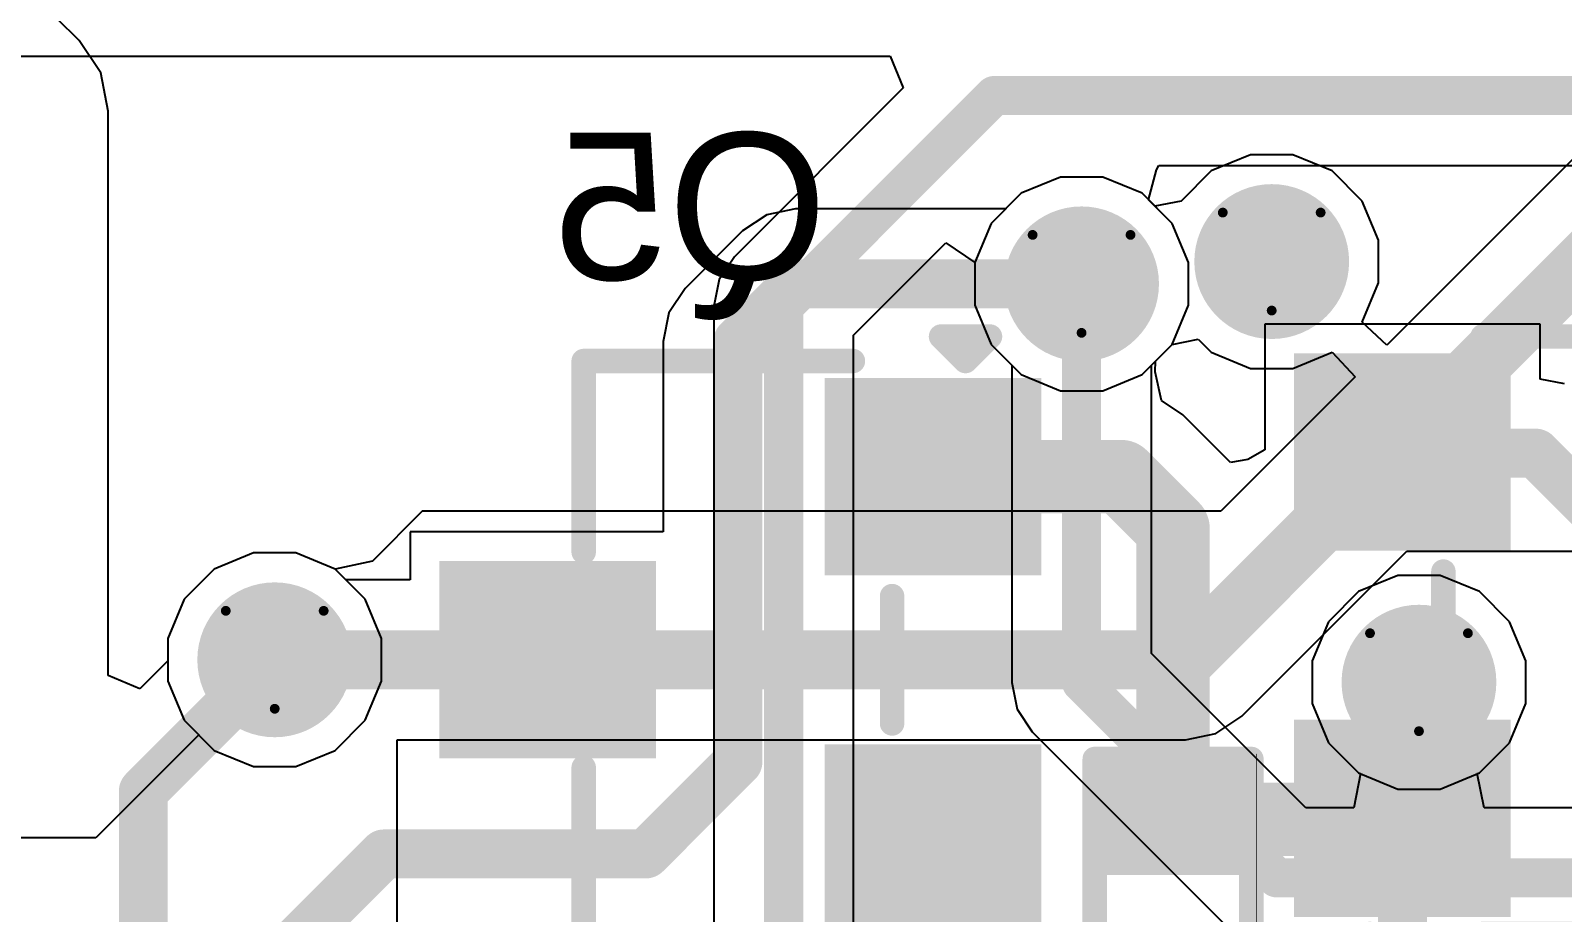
# Model space of a CAD drawing. Header units: inches. Extents: x -6 to 385, y -2 to 102.
# Drawn here: x 30.33 to 38.28, y 34.62 to 39.19 of the extents above; entities that cross this region are included whole.
import ezdxf

# ---------------------------------------------------------------- set-up
doc = ezdxf.new("R2010")
doc.units = ezdxf.units.IN
for name, color, linetype in [('Bottom Layer', 5, 'Continuous'), ('Bottom Overlay', 54, 'Continuous'), ('Bottom Paste', 16, 'Continuous'), ('Bottom Solder', 6, 'Continuous'), ('Drill Drawing', 1, 'Continuous'), ('Layer 1', 16, 'Continuous'), ('Layer 2', 76, 'Continuous'), ('Top Layer', 1, 'Continuous'), ('Top Solder', 216, 'Continuous'), ('Via Holes', 16, 'Continuous')]:
    doc.layers.add(name, color=color, linetype=linetype)
doc.styles.add('Arial', font='', dxfattribs={"height": 0.2})
doc.styles.get('Arial').set_extended_font_data('Arial')

# ---------------------------------------------------------------- blocks, each defined once
blk = doc.blocks.new('R___0402_B_29')
at = {"layer": 'Bottom Layer'}
for points in [[(-0.2413, 0.3175), (-0.2412999999999999, -0.3175), (-0.6985, -0.3175), (-0.6985, 0.3175)], [(0.6985, 0.3175), (0.6985, -0.3175), (0.2413, -0.3175), (0.2412999999999999, 0.3175)]]:
    blk.add_hatch(color=5, dxfattribs=at).paths.add_polyline_path(points)
at = {"layer": 'Bottom Paste'}
for points in [[(-0.2413, 0.3175), (-0.2412999999999999, -0.3175), (-0.6985, -0.3175), (-0.6985, 0.3175)], [(0.6985, 0.3175), (0.6985, -0.3175), (0.2413, -0.3175), (0.2412999999999999, 0.3175)]]:
    blk.add_hatch(color=16, dxfattribs=at).paths.add_polyline_path(points)
at = {"layer": 'Bottom Solder'}
for points in [[(-0.18629884, 0.37250116), (-0.1862988399999999, -0.37250116), (-0.75350116, -0.37250116), (-0.75350116, 0.37250116)], [(0.75350116, 0.37250116), (0.75350116, -0.37250116), (0.18629884, -0.37250116), (0.1862988399999999, 0.37250116)]]:
    blk.add_hatch(color=6, dxfattribs=at).paths.add_polyline_path(points)
at = {"layer": 'Bottom Overlay'}
for points in [[(-0.7874, -0.4064, 0.127, 0.127, 0), (-0.7874, 0.4064, 0.127, 0.127, 0)], [(0.7874, 0.4064, 0.127, 0.127, 0), (-0.7874, 0.4064, 0.127, 0.127, 0)], [(0.8128, 0.4318, 0.0032258, 0.0032258, 0), (-0.8128, 0.4318, 0.0032258, 0.0032258, 0)], [(0.7874, -0.4064, 0.127, 0.127, 0), (0.7874, 0.4064, 0.127, 0.127, 0)], [(0.7874, -0.4064, 0.127, 0.127, 0), (-0.7874, -0.4064, 0.127, 0.127, 0)]]:
    blk.add_lwpolyline(points, format="xyseb", dxfattribs=at)
for points in [[(-0.8191499999999999, 0.4064, 0.0635, 0.0635, 1), (-0.7556499999999999, 0.4064, 0.0635, 0.0635, 1)], [(-0.8191499999999999, 0.4064, 0.0635, 0.0635, 1), (-0.7556499999999999, 0.4064, 0.0635, 0.0635, 1)], [(-0.81360518, 0.4318, 0.0016129, 0.0016129, 1), (-0.8119948199999999, 0.4318, 0.0016129, 0.0016129, 1)], [(0.7556499999999999, 0.4064, 0.0635, 0.0635, 1), (0.8191499999999999, 0.4064, 0.0635, 0.0635, 1)], [(0.7556499999999999, 0.4064, 0.0635, 0.0635, 1), (0.8191499999999999, 0.4064, 0.0635, 0.0635, 1)], [(0.8119948199999999, 0.4318, 0.0016129, 0.0016129, 1), (0.81360518, 0.4318, 0.0016129, 0.0016129, 1)], [(-0.8191499999999999, -0.4064, 0.0635, 0.0635, 1), (-0.7556499999999999, -0.4064, 0.0635, 0.0635, 1)], [(-0.8191499999999999, -0.4064, 0.0635, 0.0635, 1), (-0.7556499999999999, -0.4064, 0.0635, 0.0635, 1)], [(0.7556499999999999, -0.4064, 0.0635, 0.0635, 1), (0.8191499999999999, -0.4064, 0.0635, 0.0635, 1)], [(0.7556499999999999, -0.4064, 0.0635, 0.0635, 1), (0.8191499999999999, -0.4064, 0.0635, 0.0635, 1)]]:
    blk.add_lwpolyline(points, format="xyseb", close=True, dxfattribs=at)
blk = doc.blocks.new('SOT_23_B_41')
at = {"layer": 'Bottom Layer'}
for points in [[(-1.36000109, 1.46000089), (-0.54000019, 1.46000089), (-0.54000019, 0.54000019), (-1.36000109, 0.54000019)], [(0.54000019, 1.46000089), (1.36000109, 1.46000089), (1.36000109, 0.54000019), (0.54000019, 0.54000019)], [(-0.41000045, -0.54000019), (0.41000045, -0.54000019), (0.41000045, -1.46000089), (-0.41000045, -1.46000089)]]:
    blk.add_hatch(color=5, dxfattribs=at).paths.add_polyline_path(points)
at = {"layer": 'Bottom Paste'}
for points in [[(-1.36000109, 1.46000089), (-0.54000019, 1.46000089), (-0.54000019, 0.54000019), (-1.36000109, 0.54000019)], [(0.54000019, 1.46000089), (1.36000109, 1.46000089), (1.36000109, 0.54000019), (0.54000019, 0.54000019)], [(-0.41000045, -0.54000019), (0.41000045, -0.54000019), (0.41000045, -1.46000089), (-0.41000045, -1.46000089)]]:
    blk.add_hatch(color=16, dxfattribs=at).paths.add_polyline_path(points)
at = {"layer": 'Bottom Solder'}
for points in [[(-1.46160109, 1.56160089), (-0.43840019, 1.56160089), (-0.43840019, 0.43840019), (-1.46160109, 0.43840019)], [(0.43840019, 1.56160089), (1.46160109, 1.56160089), (1.46160109, 0.43840019), (0.43840019, 0.43840019)], [(-0.51160045, -0.43840019), (0.51160045, -0.43840019), (0.51160045, -1.56160089), (-0.51160045, -1.56160089)]]:
    blk.add_hatch(color=6, dxfattribs=at).paths.add_polyline_path(points)
at = {"layer": 'Bottom Overlay'}
for points in [[(-1.6764, 1.2954, 0.127, 0.127, 0), (-1.5494, 1.1684, 0.127, 0.127, 0)], [(-1.6764, 1.2954, 0.127, 0.127, 0), (-1.6764, 1.0414, 0.127, 0.127, 0)], [(-1.5494, 1.1684, 0.127, 0.127, 0), (-1.6764, 1.0414, 0.127, 0.127, 0)], [(-0.3302, 0.7874, 0.127, 0.127, 0), (0.3302, 0.7874, 0.127, 0.127, 0)], [(-1.5494, 0.5841999999999999, 0.127, 0.127, 0), (-1.5494, -0.8128, 0.127, 0.127, 0)], [(1.5494, 0.5841999999999999, 0.127, 0.127, 0), (1.5494, -0.8128, 0.127, 0.127, 0)], [(-1.5494, -0.8128, 0.127, 0.127, 0), (-0.5588, -0.8128, 0.127, 0.127, 0)], [(0.5588, -0.8128, 0.127, 0.127, 0), (1.5494, -0.8128, 0.127, 0.127, 0)]]:
    blk.add_lwpolyline(points, format="xyseb", dxfattribs=at)
for points in [[(-1.70815, 1.2954, 0.0635, 0.0635, 1), (-1.64465, 1.2954, 0.0635, 0.0635, 1)], [(-1.70815, 1.2954, 0.0635, 0.0635, 1), (-1.64465, 1.2954, 0.0635, 0.0635, 1)], [(-1.58115, 1.1684, 0.0635, 0.0635, 1), (-1.51765, 1.1684, 0.0635, 0.0635, 1)], [(-1.58115, 1.1684, 0.0635, 0.0635, 1), (-1.51765, 1.1684, 0.0635, 0.0635, 1)], [(-1.70815, 1.0414, 0.0635, 0.0635, 1), (-1.64465, 1.0414, 0.0635, 0.0635, 1)], [(-1.70815, 1.0414, 0.0635, 0.0635, 1), (-1.64465, 1.0414, 0.0635, 0.0635, 1)], [(-0.36195, 0.7874, 0.0635, 0.0635, 1), (-0.29845, 0.7874, 0.0635, 0.0635, 1)], [(0.29845, 0.7874, 0.0635, 0.0635, 1), (0.36195, 0.7874, 0.0635, 0.0635, 1)], [(-1.58115, 0.5841999999999999, 0.0635, 0.0635, 1), (-1.51765, 0.5841999999999999, 0.0635, 0.0635, 1)], [(1.51765, 0.5841999999999999, 0.0635, 0.0635, 1), (1.58115, 0.5841999999999999, 0.0635, 0.0635, 1)], [(-1.58115, -0.8128, 0.0635, 0.0635, 1), (-1.51765, -0.8128, 0.0635, 0.0635, 1)], [(-1.58115, -0.8128, 0.0635, 0.0635, 1), (-1.51765, -0.8128, 0.0635, 0.0635, 1)], [(-0.5905499999999999, -0.8128, 0.0635, 0.0635, 1), (-0.52705, -0.8128, 0.0635, 0.0635, 1)], [(0.52705, -0.8128, 0.0635, 0.0635, 1), (0.5905499999999999, -0.8128, 0.0635, 0.0635, 1)], [(1.51765, -0.8128, 0.0635, 0.0635, 1), (1.58115, -0.8128, 0.0635, 0.0635, 1)], [(1.51765, -0.8128, 0.0635, 0.0635, 1), (1.58115, -0.8128, 0.0635, 0.0635, 1)]]:
    blk.add_lwpolyline(points, format="xyseb", close=True, dxfattribs=at)
blk = doc.blocks.new('SOT_23_B_42')
at = {"layer": 'Bottom Layer'}
for points in [[(-1.36000109, 1.46000089), (-0.54000019, 1.46000089), (-0.54000019, 0.54000019), (-1.36000109, 0.54000019)], [(0.54000019, 1.46000089), (1.36000109, 1.46000089), (1.36000109, 0.54000019), (0.54000019, 0.54000019)], [(-0.41000045, -0.54000019), (0.41000045, -0.54000019), (0.41000045, -1.46000089), (-0.41000045, -1.46000089)]]:
    blk.add_hatch(color=5, dxfattribs=at).paths.add_polyline_path(points)
at = {"layer": 'Bottom Paste'}
for points in [[(-1.36000109, 1.46000089), (-0.54000019, 1.46000089), (-0.54000019, 0.54000019), (-1.36000109, 0.54000019)], [(0.54000019, 1.46000089), (1.36000109, 1.46000089), (1.36000109, 0.54000019), (0.54000019, 0.54000019)], [(-0.41000045, -0.54000019), (0.41000045, -0.54000019), (0.41000045, -1.46000089), (-0.41000045, -1.46000089)]]:
    blk.add_hatch(color=16, dxfattribs=at).paths.add_polyline_path(points)
at = {"layer": 'Bottom Solder'}
for points in [[(-1.46160109, 1.56160089), (-0.43840019, 1.56160089), (-0.43840019, 0.43840019), (-1.46160109, 0.43840019)], [(0.43840019, 1.56160089), (1.46160109, 1.56160089), (1.46160109, 0.43840019), (0.43840019, 0.43840019)], [(-0.51160045, -0.43840019), (0.51160045, -0.43840019), (0.51160045, -1.56160089), (-0.51160045, -1.56160089)]]:
    blk.add_hatch(color=6, dxfattribs=at).paths.add_polyline_path(points)
at = {"layer": 'Bottom Overlay'}
for points in [[(-1.5494, 1.1684, 0.127, 0.127, 0), (-1.6764, 1.2954, 0.127, 0.127, 0)], [(-1.6764, 1.0414, 0.127, 0.127, 0), (-1.6764, 1.2954, 0.127, 0.127, 0)], [(-1.6764, 1.0414, 0.127, 0.127, 0), (-1.5494, 1.1684, 0.127, 0.127, 0)], [(0.3302, 0.7874, 0.127, 0.127, 0), (-0.3302, 0.7874, 0.127, 0.127, 0)], [(-1.5494, -0.8128, 0.127, 0.127, 0), (-1.5494, 0.5841999999999999, 0.127, 0.127, 0)], [(1.5494, -0.8128, 0.127, 0.127, 0), (1.5494, 0.5841999999999999, 0.127, 0.127, 0)], [(-0.5588, -0.8128, 0.127, 0.127, 0), (-1.5494, -0.8128, 0.127, 0.127, 0)], [(1.5494, -0.8128, 0.127, 0.127, 0), (0.5588, -0.8128, 0.127, 0.127, 0)]]:
    blk.add_lwpolyline(points, format="xyseb", dxfattribs=at)
for points in [[(-1.70815, 1.2954, 0.0635, 0.0635, 1), (-1.64465, 1.2954, 0.0635, 0.0635, 1)], [(-1.70815, 1.2954, 0.0635, 0.0635, 1), (-1.64465, 1.2954, 0.0635, 0.0635, 1)], [(-1.58115, 1.1684, 0.0635, 0.0635, 1), (-1.51765, 1.1684, 0.0635, 0.0635, 1)], [(-1.58115, 1.1684, 0.0635, 0.0635, 1), (-1.51765, 1.1684, 0.0635, 0.0635, 1)], [(-1.70815, 1.0414, 0.0635, 0.0635, 1), (-1.64465, 1.0414, 0.0635, 0.0635, 1)], [(-1.70815, 1.0414, 0.0635, 0.0635, 1), (-1.64465, 1.0414, 0.0635, 0.0635, 1)], [(-0.36195, 0.7874, 0.0635, 0.0635, 1), (-0.29845, 0.7874, 0.0635, 0.0635, 1)], [(0.29845, 0.7874, 0.0635, 0.0635, 1), (0.36195, 0.7874, 0.0635, 0.0635, 1)], [(-1.58115, 0.5841999999999999, 0.0635, 0.0635, 1), (-1.51765, 0.5841999999999999, 0.0635, 0.0635, 1)], [(1.51765, 0.5841999999999999, 0.0635, 0.0635, 1), (1.58115, 0.5841999999999999, 0.0635, 0.0635, 1)], [(-1.58115, -0.8128, 0.0635, 0.0635, 1), (-1.51765, -0.8128, 0.0635, 0.0635, 1)], [(-1.58115, -0.8128, 0.0635, 0.0635, 1), (-1.51765, -0.8128, 0.0635, 0.0635, 1)], [(-0.5905499999999999, -0.8128, 0.0635, 0.0635, 1), (-0.52705, -0.8128, 0.0635, 0.0635, 1)], [(0.52705, -0.8128, 0.0635, 0.0635, 1), (0.5905499999999999, -0.8128, 0.0635, 0.0635, 1)], [(1.51765, -0.8128, 0.0635, 0.0635, 1), (1.58115, -0.8128, 0.0635, 0.0635, 1)], [(1.51765, -0.8128, 0.0635, 0.0635, 1), (1.58115, -0.8128, 0.0635, 0.0635, 1)]]:
    blk.add_lwpolyline(points, format="xyseb", close=True, dxfattribs=at)

msp = doc.modelspace()

# ---------------------------------------------------------------- hatches: boundary and pattern name
at = {"layer": 'Bottom Layer'}
h = msp.add_hatch(color=5, dxfattribs=at)
edge = h.paths.add_edge_path()
edge.add_arc((36.76990614, 37.99071142), 0.2999994, 0, 360)
h = msp.add_hatch(color=5, dxfattribs=at)
edge = h.paths.add_edge_path()
edge.add_arc((35.78333204, 37.87498648), 0.2999994, 0, 360)
h = msp.add_hatch(color=5, dxfattribs=at)
edge = h.paths.add_edge_path()
edge.add_arc((31.59671354, 35.92532312), 0.2999994, 0, 360)
h = msp.add_hatch(color=5, dxfattribs=at)
edge = h.paths.add_edge_path()
edge.add_arc((37.53396608, 35.80917145999999), 0.2999994, 0, 360)
at = {"layer": 'Bottom Solder'}
h = msp.add_hatch(color=6, dxfattribs=at)
edge = h.paths.add_edge_path()
edge.add_arc((36.76990614, 37.99071142), 0.4015993999999999, 0, 360)
h = msp.add_hatch(color=6, dxfattribs=at)
edge = h.paths.add_edge_path()
edge.add_arc((35.78333204, 37.87498648), 0.4015993999999999, 0, 360)
h = msp.add_hatch(color=6, dxfattribs=at)
edge = h.paths.add_edge_path()
edge.add_arc((31.59671354, 35.92532312), 0.4015993999999999, 0, 360)
h = msp.add_hatch(color=6, dxfattribs=at)
edge = h.paths.add_edge_path()
edge.add_arc((37.53396608, 35.80917145999999), 0.4015993999999999, 0, 360)
at = {"layer": 'Layer 1'}
h = msp.add_hatch(color=16, dxfattribs=at)
edge = h.paths.add_edge_path()
edge.add_arc((36.76990614, 37.99071142), 0.2999994, 0, 360)
h = msp.add_hatch(color=16, dxfattribs=at)
edge = h.paths.add_edge_path()
edge.add_arc((35.78333204, 37.87498648), 0.2999994, 0, 360)
h = msp.add_hatch(color=16, dxfattribs=at)
edge = h.paths.add_edge_path()
edge.add_arc((31.59671354, 35.92532312), 0.2999994, 0, 360)
h = msp.add_hatch(color=16, dxfattribs=at)
edge = h.paths.add_edge_path()
edge.add_arc((37.53396608, 35.80917145999999), 0.2999994, 0, 360)
at = {"layer": 'Layer 2'}
h = msp.add_hatch(color=76, dxfattribs=at)
edge = h.paths.add_edge_path()
edge.add_arc((36.76990614, 37.99071142), 0.2999994, 0, 360)
h = msp.add_hatch(color=76, dxfattribs=at)
edge = h.paths.add_edge_path()
edge.add_arc((35.78333204, 37.87498648), 0.2999994, 0, 360)
h = msp.add_hatch(color=76, dxfattribs=at)
edge = h.paths.add_edge_path()
edge.add_arc((31.59671354, 35.92532312), 0.2999994, 0, 360)
h = msp.add_hatch(color=76, dxfattribs=at)
edge = h.paths.add_edge_path()
edge.add_arc((37.53396608, 35.80917145999999), 0.2999994, 0, 360)
at = {"layer": 'Top Layer'}
h = msp.add_hatch(color=1, dxfattribs=at)
edge = h.paths.add_edge_path()
edge.add_arc((36.76990614, 37.99071142), 0.2999994, 0, 360)
h = msp.add_hatch(color=1, dxfattribs=at)
edge = h.paths.add_edge_path()
edge.add_arc((35.78333204, 37.87498648), 0.2999994, 0, 360)
h = msp.add_hatch(color=1, dxfattribs=at)
edge = h.paths.add_edge_path()
edge.add_arc((31.59671354, 35.92532312), 0.2999994, 0, 360)
h = msp.add_hatch(color=1, dxfattribs=at)
edge = h.paths.add_edge_path()
edge.add_arc((37.53396608, 35.80917145999999), 0.2999994, 0, 360)
at = {"layer": 'Top Solder'}
h = msp.add_hatch(color=216, dxfattribs=at)
edge = h.paths.add_edge_path()
edge.add_arc((36.76990614, 37.99071142), 0.4015993999999999, 0, 360)
h = msp.add_hatch(color=216, dxfattribs=at)
edge = h.paths.add_edge_path()
edge.add_arc((35.78333204, 37.87498648), 0.4015993999999999, 0, 360)
h = msp.add_hatch(color=216, dxfattribs=at)
edge = h.paths.add_edge_path()
edge.add_arc((31.59671354, 35.92532312), 0.4015993999999999, 0, 360)
h = msp.add_hatch(color=216, dxfattribs=at)
edge = h.paths.add_edge_path()
edge.add_arc((37.53396608, 35.80917145999999), 0.4015993999999999, 0, 360)
at = {"layer": 'Via Holes'}
h = msp.add_hatch(color=7, dxfattribs=at)
edge = h.paths.add_edge_path()
edge.add_arc((36.76990614, 37.99071142), 0.1499997, 0, 360)
h = msp.add_hatch(color=7, dxfattribs=at)
edge = h.paths.add_edge_path()
edge.add_arc((35.78333204, 37.87498648), 0.1499997, 0, 360)
h = msp.add_hatch(color=7, dxfattribs=at)
edge = h.paths.add_edge_path()
edge.add_arc((31.59671354, 35.92532312), 0.1499997, 0, 360)
h = msp.add_hatch(color=7, dxfattribs=at)
edge = h.paths.add_edge_path()
edge.add_arc((37.53396608, 35.80917145999999), 0.1499997, 0, 360)

# ---------------------------------------------------------------- linework, layer by layer
at = {"layer": 'Bottom Layer'}
for p, q in [((30.58153904, 39.13735631999999), (30.18263712, 39.53625824)), ((30.6938172, 38.96932261999999), (30.58153904, 39.13735631999999)), ((30.73324308, 38.77110863999999), (30.6938172, 38.96932261999999)), ((30.73324308, 35.84353257999999), (30.73324308, 38.77110863999999)), ((35.67313413999999, 38.42898588), (35.46951757999999, 38.34464517999999)), ((35.89352994, 38.42898588), (35.67313413999999, 38.42898588)), ((36.0971465, 38.34464517999999), (35.89352994, 38.42898588)), ((35.46951757999999, 38.34464517999999), (35.38832394, 38.26345154)), ((36.25299073999999, 38.18880094), (36.0971465, 38.34464517999999)), ((34.14991646, 38.23388086), (34.02388928, 38.14967224)), ((34.29857504, 38.26345154), (34.14991646, 38.23388086)), ((35.38832394, 38.26345154), (34.29857504, 38.26345154)), ((36.33733144, 37.98518438), (36.25299073999999, 38.18880094)), ((34.02388928, 38.14967224), (33.72560692, 37.85138988)), ((36.33733144, 37.76478857999999), (36.33733144, 37.98518438)), ((33.72560692, 37.85138988), (33.6413983, 37.7253627)), ((36.25299073999999, 37.56117202), (36.33733144, 37.76478857999999)), ((33.6413983, 37.7253627), (33.61182762, 37.57670412)), ((38.16202172, 37.66680046), (36.73402356, 37.66680046)), ((36.73402356, 37.66680046), (36.73402356, 37.0136039)), ((38.16202172, 37.38105808), (38.16202172, 37.66680046)), ((33.61182762, 37.57670412), (33.61182762, 36.58941627999999)), ((36.16635134, 37.47453262), (36.25299073999999, 37.56117202)), ((36.16497466, 37.41829955999999), (36.16635134, 37.47453262)), ((36.1986703, 37.26958002), (36.16497466, 37.41829955999999)), ((38.28889218, 37.35582064), (38.16202172, 37.38105808)), ((36.30896217999999, 37.19588445999999), (36.1986703, 37.26958002)), ((36.55622356, 36.94862054), (36.30896217999999, 37.19588445999999)), ((36.64664248, 36.96461238), (36.55622356, 36.94862054)), ((36.73402356, 37.0136039), (36.64664248, 36.96461238)), ((33.61182762, 36.58941627999999), (32.29870604, 36.58941627999999)), ((32.29870604, 36.58941627999999), (32.29870604, 36.33973174)), ((31.48651564, 36.47932252), (31.28289908, 36.39498182)), ((31.70691144, 36.47932252), (31.48651564, 36.47932252)), ((31.910528, 36.39498182), (31.70691144, 36.47932252)), ((31.28289908, 36.39498182), (31.12705484, 36.23913758)), ((31.96577808, 36.33973174), (31.910528, 36.39498182)), ((32.29870604, 36.33973174), (31.96577808, 36.33973174)), ((31.12705484, 36.23913758), (31.04271414, 36.03552102)), ((31.04271414, 36.03552102), (31.04271414, 35.92069524)), ((31.04271414, 35.92069524), (30.89750996, 35.77549106)), ((30.89750996, 35.77549106), (30.73324308, 35.84353257999999))]:
    msp.add_line(p, q, dxfattribs=at)
for points in [[(34.00029267999999, 37.57670412, 0.254, 0.254, 0), (34.29857504, 37.87498648, 0.254, 0.254, 0)], [(34.29857504, 37.87498648, 0.254, 0.254, 0), (35.78333204, 37.87498648, 0.254, 0.254, 0)], [(34.00029267999999, 35.39669832, 0.254, 0.254, 0), (34.00029267999999, 37.57670412, 0.254, 0.254, 0)], [(37.44802264, 37.00280128, 0.254, 0.254, 0), (37.45389766, 36.99692626, 0.254, 0.254, 0)], [(37.45389766, 36.99692626, 0.254, 0.254, 0), (38.1402336, 36.99692626, 0.254, 0.254, 0)], [(38.1402336, 36.99692626, 0.254, 0.254, 0), (38.47360097999999, 36.66355888, 0.254, 0.254, 0)], [(34.74320458, 36.65591602, 0.3809999999999999, 0.3809999999999999, 0), (34.9627063, 36.87541774, 0.3809999999999999, 0.3809999999999999, 0)], [(34.9627063, 36.87541774, 0.3809999999999999, 0.3809999999999999, 0), (35.0127062, 36.87541774, 0.3809999999999999, 0.3809999999999999, 0)], [(35.0127062, 36.87541774, 0.3809999999999999, 0.3809999999999999, 0), (35.98849546, 36.87541774, 0.3809999999999999, 0.3809999999999999, 0)], [(35.98849546, 36.87541774, 0.3809999999999999, 0.3809999999999999, 0), (36.25799708, 36.60591612, 0.3809999999999999, 0.3809999999999999, 0)], [(36.25799708, 35.09347312, 0.3809999999999999, 0.3809999999999999, 0), (36.25799708, 36.60591612, 0.3809999999999999, 0.3809999999999999, 0)], [(30.91501564, 35.24362522, 0.254, 0.254, 0), (31.59671354, 35.92532312, 0.254, 0.254, 0)], [(31.59671354, 35.92532312, 0.3048, 0.3048, 0), (31.59675926, 35.92536884, 0.3048, 0.3048, 0)], [(31.59675926, 35.92536884, 0.3048, 0.3048, 0), (33.01265686, 35.92536884, 0.3048, 0.3048, 0)], [(33.01265686, 35.92536884, 0.3048, 0.3048, 0), (33.01270512, 35.9254171, 0.3048, 0.3048, 0)], [(37.53396608, 35.18874344, 0.254, 0.254, 0), (37.53396608, 35.80917145999999, 0.254, 0.254, 0)], [(33.52207163999999, 34.91847728, 0.254, 0.254, 0), (34.00029267999999, 35.39669832, 0.254, 0.254, 0)], [(30.91501564, 31.22342752, 0.254, 0.254, 0), (30.91501564, 35.24362522, 0.254, 0.254, 0)], [(36.25799708, 35.09347312, 0.3809999999999999, 0.3809999999999999, 0), (36.26266052, 35.09813655999999, 0.3809999999999999, 0.3809999999999999, 0)], [(36.26266052, 35.09813655999999, 0.3809999999999999, 0.3809999999999999, 0), (37.4433592, 35.09813655999999, 0.3809999999999999, 0.3809999999999999, 0)], [(37.4433592, 35.09813655999999, 0.3809999999999999, 0.3809999999999999, 0), (37.44802264, 35.10279999999999, 0.3809999999999999, 0.3809999999999999, 0)], [(37.44802264, 35.10279999999999, 0.254, 0.254, 0), (37.53396608, 35.18874344, 0.254, 0.254, 0)], [(37.44802264, 33.70755767999999, 0.254, 0.254, 0), (37.44802264, 35.10279999999999, 0.254, 0.254, 0)], [(35.0127062, 34.30246378, 0.254, 0.254, 0), (35.0127062, 34.97541646, 0.254, 0.254, 0)], [(35.0127062, 34.97541646, 0.254, 0.254, 0), (35.0627061, 34.97541646, 0.254, 0.254, 0)], [(35.0627061, 34.97541646, 0.254, 0.254, 0), (35.1860231, 34.85209946, 0.254, 0.254, 0)], [(31.57652308, 34.33178808, 0.254, 0.254, 0), (32.16321228, 34.91847728, 0.254, 0.254, 0)], [(32.16321228, 34.91847728, 0.254, 0.254, 0), (33.52207163999999, 34.91847728, 0.254, 0.254, 0)]]:
    msp.add_lwpolyline(points, format="xyseb", dxfattribs=at)
for points in [[(34.23507504, 37.87498648, 0.127, 0.127, 1), (34.36207504, 37.87498648, 0.127, 0.127, 1)], [(34.23507504, 37.87498648, 0.127, 0.127, 1), (34.36207504, 37.87498648, 0.127, 0.127, 1)], [(35.71983204, 37.87498648, 0.127, 0.127, 1), (35.84683204, 37.87498648, 0.127, 0.127, 1)], [(33.93679268, 37.57670412, 0.127, 0.127, 1), (34.06379268, 37.57670412, 0.127, 0.127, 1)], [(33.93679268, 37.57670412, 0.127, 0.127, 1), (34.06379268, 37.57670412, 0.127, 0.127, 1)], [(37.38452264, 37.00280128, 0.127, 0.127, 1), (37.51152264, 37.00280128, 0.127, 0.127, 1)], [(37.39039766, 36.99692626, 0.127, 0.127, 1), (37.51739766, 36.99692626, 0.127, 0.127, 1)], [(37.39039766, 36.99692626, 0.127, 0.127, 1), (37.51739766, 36.99692626, 0.127, 0.127, 1)], [(38.0767336, 36.99692626, 0.127, 0.127, 1), (38.2037336, 36.99692626, 0.127, 0.127, 1)], [(38.0767336, 36.99692626, 0.127, 0.127, 1), (38.2037336, 36.99692626, 0.127, 0.127, 1)], [(34.8674563, 36.87541774, 0.1905, 0.1905, 1), (35.0579563, 36.87541774, 0.1905, 0.1905, 1)], [(34.8674563, 36.87541774, 0.1905, 0.1905, 1), (35.0579563, 36.87541774, 0.1905, 0.1905, 1)], [(34.9174562, 36.87541774, 0.1905, 0.1905, 1), (35.1079562, 36.87541774, 0.1905, 0.1905, 1)], [(34.9174562, 36.87541774, 0.1905, 0.1905, 1), (35.1079562, 36.87541774, 0.1905, 0.1905, 1)], [(35.89324546, 36.87541774, 0.1905, 0.1905, 1), (36.08374546, 36.87541774, 0.1905, 0.1905, 1)], [(35.89324546, 36.87541774, 0.1905, 0.1905, 1), (36.08374546, 36.87541774, 0.1905, 0.1905, 1)], [(34.64795458, 36.65591602, 0.1905, 0.1905, 1), (34.83845458, 36.65591602, 0.1905, 0.1905, 1)], [(36.16274708, 36.60591612, 0.1905, 0.1905, 1), (36.35324708, 36.60591612, 0.1905, 0.1905, 1)], [(36.16274708, 36.60591612, 0.1905, 0.1905, 1), (36.35324708, 36.60591612, 0.1905, 0.1905, 1)], [(31.52051354, 35.92532312, 0.1524, 0.1524, 1), (31.67291354, 35.92532312, 0.1524, 0.1524, 1)], [(31.52055926, 35.92536884, 0.1524, 0.1524, 1), (31.67295926, 35.92536884, 0.1524, 0.1524, 1)], [(31.52055926, 35.92536884, 0.1524, 0.1524, 1), (31.67295926, 35.92536884, 0.1524, 0.1524, 1)], [(31.53321354, 35.92532312, 0.127, 0.127, 1), (31.66021354, 35.92532312, 0.127, 0.127, 1)], [(32.93645686, 35.92536884, 0.1524, 0.1524, 1), (33.08885685999999, 35.92536884, 0.1524, 0.1524, 1)], [(32.93645686, 35.92536884, 0.1524, 0.1524, 1), (33.08885685999999, 35.92536884, 0.1524, 0.1524, 1)], [(32.93650512, 35.9254171, 0.1524, 0.1524, 1), (33.08890511999999, 35.9254171, 0.1524, 0.1524, 1)], [(37.47046608, 35.80917145999999, 0.127, 0.127, 1), (37.59746608, 35.80917145999999, 0.127, 0.127, 1)], [(33.93679268, 35.39669832, 0.127, 0.127, 1), (34.06379268, 35.39669832, 0.127, 0.127, 1)], [(33.93679268, 35.39669832, 0.127, 0.127, 1), (34.06379268, 35.39669832, 0.127, 0.127, 1)], [(30.85151564, 35.24362522, 0.127, 0.127, 1), (30.97851564, 35.24362522, 0.127, 0.127, 1)], [(30.85151564, 35.24362522, 0.127, 0.127, 1), (30.97851564, 35.24362522, 0.127, 0.127, 1)], [(36.16741052, 35.09813655999999, 0.1905, 0.1905, 1), (36.35791052, 35.09813655999999, 0.1905, 0.1905, 1)], [(36.16741052, 35.09813655999999, 0.1905, 0.1905, 1), (36.35791052, 35.09813655999999, 0.1905, 0.1905, 1)], [(37.3481092, 35.09813655999999, 0.1905, 0.1905, 1), (37.5386092, 35.09813655999999, 0.1905, 0.1905, 1)], [(37.3481092, 35.09813655999999, 0.1905, 0.1905, 1), (37.5386092, 35.09813655999999, 0.1905, 0.1905, 1)], [(37.35277264, 35.10279999999999, 0.1905, 0.1905, 1), (37.54327264, 35.10279999999999, 0.1905, 0.1905, 1)], [(37.47046608, 35.18874344, 0.127, 0.127, 1), (37.59746608, 35.18874344, 0.127, 0.127, 1)], [(37.47046608, 35.18874344, 0.127, 0.127, 1), (37.59746608, 35.18874344, 0.127, 0.127, 1)], [(36.16274708, 35.09347312, 0.1905, 0.1905, 1), (36.35324708, 35.09347312, 0.1905, 0.1905, 1)], [(36.16274708, 35.09347312, 0.1905, 0.1905, 1), (36.35324708, 35.09347312, 0.1905, 0.1905, 1)], [(37.38452264, 35.10279999999999, 0.127, 0.127, 1), (37.51152264, 35.10279999999999, 0.127, 0.127, 1)], [(37.38452264, 35.10279999999999, 0.127, 0.127, 1), (37.51152264, 35.10279999999999, 0.127, 0.127, 1)], [(34.9492062, 34.97541646, 0.127, 0.127, 1), (35.0762062, 34.97541646, 0.127, 0.127, 1)], [(34.9492062, 34.97541646, 0.127, 0.127, 1), (35.0762062, 34.97541646, 0.127, 0.127, 1)], [(34.9992061, 34.97541646, 0.127, 0.127, 1), (35.1262061, 34.97541646, 0.127, 0.127, 1)], [(34.9992061, 34.97541646, 0.127, 0.127, 1), (35.1262061, 34.97541646, 0.127, 0.127, 1)], [(32.09971228, 34.91847728, 0.127, 0.127, 1), (32.22671228, 34.91847728, 0.127, 0.127, 1)], [(32.09971228, 34.91847728, 0.127, 0.127, 1), (32.22671228, 34.91847728, 0.127, 0.127, 1)], [(33.45857164, 34.91847728, 0.127, 0.127, 1), (33.58557164, 34.91847728, 0.127, 0.127, 1)], [(33.45857164, 34.91847728, 0.127, 0.127, 1), (33.58557164, 34.91847728, 0.127, 0.127, 1)], [(35.1225231, 34.85209946, 0.127, 0.127, 1), (35.2495231, 34.85209946, 0.127, 0.127, 1)]]:
    msp.add_lwpolyline(points, format="xyseb", close=True, dxfattribs=at)
at = {"layer": 'Drill Drawing'}
for points in [[(36.51590614, 38.24471142, 0.0508, 0.0508, 0), (37.02390613999999, 38.24471142, 0.0508, 0.0508, 0)], [(36.51590614, 38.24471142, 0.0508, 0.0508, 0), (36.76990614, 37.73671142, 0.0508, 0.0508, 0)], [(36.76990614, 37.73671142, 0.0508, 0.0508, 0), (37.02390613999999, 38.24471142, 0.0508, 0.0508, 0)], [(35.52933204, 38.12898647999999, 0.0508, 0.0508, 0), (36.03733204, 38.12898647999999, 0.0508, 0.0508, 0)], [(35.52933204, 38.12898647999999, 0.0508, 0.0508, 0), (35.78333204, 37.62098648, 0.0508, 0.0508, 0)], [(35.78333204, 37.62098648, 0.0508, 0.0508, 0), (36.03733204, 38.12898647999999, 0.0508, 0.0508, 0)], [(31.34271354, 36.17932312, 0.0508, 0.0508, 0), (31.85071354, 36.17932312, 0.0508, 0.0508, 0)], [(31.34271354, 36.17932312, 0.0508, 0.0508, 0), (31.59671354, 35.67132312, 0.0508, 0.0508, 0)], [(31.59671354, 35.67132312, 0.0508, 0.0508, 0), (31.85071354, 36.17932312, 0.0508, 0.0508, 0)], [(37.27996608, 36.06317146, 0.0508, 0.0508, 0), (37.78796608, 36.06317146, 0.0508, 0.0508, 0)], [(37.27996608, 36.06317146, 0.0508, 0.0508, 0), (37.53396608, 35.55517146, 0.0508, 0.0508, 0)], [(37.53396608, 35.55517146, 0.0508, 0.0508, 0), (37.78796608, 36.06317146, 0.0508, 0.0508, 0)]]:
    msp.add_lwpolyline(points, format="xyseb", dxfattribs=at)
for points in [[(36.50320614, 38.24471142, 0.0254, 0.0254, 1), (36.52860614, 38.24471142, 0.0254, 0.0254, 1)], [(36.50320614, 38.24471142, 0.0254, 0.0254, 1), (36.52860614, 38.24471142, 0.0254, 0.0254, 1)], [(37.01120614, 38.24471142, 0.0254, 0.0254, 1), (37.03660614, 38.24471142, 0.0254, 0.0254, 1)], [(37.01120614, 38.24471142, 0.0254, 0.0254, 1), (37.03660614, 38.24471142, 0.0254, 0.0254, 1)], [(35.51663204, 38.12898647999999, 0.0254, 0.0254, 1), (35.54203204, 38.12898647999999, 0.0254, 0.0254, 1)], [(35.51663204, 38.12898647999999, 0.0254, 0.0254, 1), (35.54203204, 38.12898647999999, 0.0254, 0.0254, 1)], [(36.02463204, 38.12898647999999, 0.0254, 0.0254, 1), (36.05003204, 38.12898647999999, 0.0254, 0.0254, 1)], [(36.02463204, 38.12898647999999, 0.0254, 0.0254, 1), (36.05003204, 38.12898647999999, 0.0254, 0.0254, 1)], [(36.75720613999999, 37.73671142, 0.0254, 0.0254, 1), (36.78260614, 37.73671142, 0.0254, 0.0254, 1)], [(36.75720613999999, 37.73671142, 0.0254, 0.0254, 1), (36.78260614, 37.73671142, 0.0254, 0.0254, 1)], [(35.77063204, 37.62098648, 0.0254, 0.0254, 1), (35.79603203999999, 37.62098648, 0.0254, 0.0254, 1)], [(35.77063204, 37.62098648, 0.0254, 0.0254, 1), (35.79603203999999, 37.62098648, 0.0254, 0.0254, 1)], [(31.33001354, 36.17932312, 0.0254, 0.0254, 1), (31.35541354, 36.17932312, 0.0254, 0.0254, 1)], [(31.33001354, 36.17932312, 0.0254, 0.0254, 1), (31.35541354, 36.17932312, 0.0254, 0.0254, 1)], [(31.83801354, 36.17932312, 0.0254, 0.0254, 1), (31.86341354, 36.17932312, 0.0254, 0.0254, 1)], [(31.83801354, 36.17932312, 0.0254, 0.0254, 1), (31.86341354, 36.17932312, 0.0254, 0.0254, 1)], [(37.26726608, 36.06317146, 0.0254, 0.0254, 1), (37.29266608, 36.06317146, 0.0254, 0.0254, 1)], [(37.26726608, 36.06317146, 0.0254, 0.0254, 1), (37.29266608, 36.06317146, 0.0254, 0.0254, 1)], [(37.77526608, 36.06317146, 0.0254, 0.0254, 1), (37.80066608, 36.06317146, 0.0254, 0.0254, 1)], [(37.77526608, 36.06317146, 0.0254, 0.0254, 1), (37.80066608, 36.06317146, 0.0254, 0.0254, 1)], [(31.58401354, 35.67132312, 0.0254, 0.0254, 1), (31.60941354, 35.67132312, 0.0254, 0.0254, 1)], [(31.58401354, 35.67132312, 0.0254, 0.0254, 1), (31.60941354, 35.67132312, 0.0254, 0.0254, 1)], [(37.52126608, 35.55517146, 0.0254, 0.0254, 1), (37.54666607999999, 35.55517146, 0.0254, 0.0254, 1)], [(37.52126608, 35.55517146, 0.0254, 0.0254, 1), (37.54666607999999, 35.55517146, 0.0254, 0.0254, 1)]]:
    msp.add_lwpolyline(points, format="xyseb", close=True, dxfattribs=at)
at = {"layer": 'Layer 1'}
for p, q in [((35.67313413999999, 38.42898588), (35.46951757999999, 38.34464517999999)), ((35.89352994, 38.42898588), (35.67313413999999, 38.42898588)), ((36.0971465, 38.34464517999999), (35.89352994, 38.42898588)), ((35.46951757999999, 38.34464517999999), (35.31367334, 38.18880094)), ((36.25299073999999, 38.18880094), (36.0971465, 38.34464517999999)), ((35.31367334, 38.18880094), (35.22933264, 37.98518438)), ((36.33733144, 37.98518438), (36.25299073999999, 38.18880094)), ((35.22933264, 37.98518438), (35.22933264, 37.76478857999999)), ((36.33733144, 37.76478857999999), (36.33733144, 37.98518438)), ((35.22933264, 37.76478857999999), (35.31367334, 37.56117202)), ((36.25299073999999, 37.56117202), (36.33733144, 37.76478857999999)), ((35.31367334, 37.56117202), (35.46951757999999, 37.40532778)), ((36.0971465, 37.40532778), (36.25299073999999, 37.56117202)), ((35.46951757999999, 37.40532778), (35.67313413999999, 37.32098707999999)), ((35.89352994, 37.32098707999999), (36.0971465, 37.40532778)), ((35.67313413999999, 37.32098707999999), (35.89352994, 37.32098707999999)), ((31.48651564, 36.47932252), (31.28289908, 36.39498182)), ((31.70691144, 36.47932252), (31.48651564, 36.47932252)), ((31.910528, 36.39498182), (31.70691144, 36.47932252)), ((31.28289908, 36.39498182), (31.12705484, 36.23913758)), ((32.06637224, 36.23913758), (31.910528, 36.39498182)), ((37.42376818, 36.36317086), (37.22015162, 36.27883016)), ((37.64416398, 36.36317086), (37.42376818, 36.36317086)), ((37.84778054, 36.27883016), (37.64416398, 36.36317086)), ((37.22015162, 36.27883016), (37.06430738, 36.12298592)), ((38.00362478, 36.12298592), (37.84778054, 36.27883016)), ((31.12705484, 36.23913758), (31.04271414, 36.03552102)), ((32.15071294, 36.03552102), (32.06637224, 36.23913758)), ((37.06430738, 36.12298592), (36.97996668, 35.91936936)), ((38.08796548, 35.91936936), (38.00362478, 36.12298592)), ((31.04271414, 36.03552102), (31.04271414, 35.81512522)), ((32.15071294, 35.81512522), (32.15071294, 36.03552102)), ((36.97996668, 35.91936936), (36.97996668, 35.69897356)), ((38.08796548, 35.69897356), (38.08796548, 35.91936936)), ((31.04271414, 35.81512522), (31.12705484, 35.61150866)), ((32.06637224, 35.61150866), (32.15071294, 35.81512522)), ((36.97996668, 35.69897356), (37.06430738, 35.495357)), ((38.00362478, 35.495357), (38.08796548, 35.69897356)), ((31.12705484, 35.61150866), (31.28289908, 35.45566442)), ((31.910528, 35.45566442), (32.06637224, 35.61150866)), ((31.28289908, 35.45566442), (31.48651564, 35.37132372)), ((31.70691144, 35.37132372), (31.910528, 35.45566442)), ((37.06430738, 35.495357), (37.22015162, 35.33951276)), ((37.84778054, 35.33951276), (38.00362478, 35.495357)), ((31.48651564, 35.37132372), (31.70691144, 35.37132372)), ((37.22015162, 35.33951276), (37.42376818, 35.25517206)), ((37.64416398, 35.25517206), (37.84778054, 35.33951276)), ((37.42376818, 35.25517206), (37.64416398, 35.25517206))]:
    msp.add_line(p, q, dxfattribs=at)
at = {"layer": 'Layer 2'}
for p, q in [((39.13090472, 39.32038364), (37.36782976, 37.55730868)), ((36.65970823999999, 38.54471082), (36.45609168, 38.46037012)), ((36.88010404, 38.54471082), (36.65970823999999, 38.54471082)), ((37.0837206, 38.46037012), (36.88010404, 38.54471082)), ((35.67313413999999, 38.42898588), (35.46951757999999, 38.34464517999999)), ((35.89352994, 38.42898588), (35.67313413999999, 38.42898588)), ((36.0971465, 38.34464517999999), (35.89352994, 38.42898588)), ((36.45609168, 38.46037012), (36.30024998, 38.30452842)), ((37.23956483999999, 38.30452588), (37.0837206, 38.46037012)), ((35.46951757999999, 38.34464517999999), (35.31367334, 38.18880094)), ((36.1643041, 38.27748758), (36.0971465, 38.34464517999999)), ((36.30024998, 38.30452842), (36.1643041, 38.27748758)), ((37.32390554, 38.10090932), (37.23956483999999, 38.30452588)), ((35.31367334, 38.18880094), (35.22933264, 37.98518438)), ((37.32390554, 37.88051352), (37.32390554, 38.10090932)), ((35.22933264, 37.98518438), (35.22933264, 37.76478857999999)), ((37.23956483999999, 37.6768995), (37.32390554, 37.88051352)), ((35.22933264, 37.76478857999999), (35.31367334, 37.56117202)), ((37.36782976, 37.55730868), (37.23956483999999, 37.6768995)), ((35.31367334, 37.56117202), (35.46951757999999, 37.40532778)), ((36.0971465, 37.40532778), (36.2529882, 37.56116948)), ((36.2529882, 37.56116948), (36.38893408, 37.58821031999999)), ((36.38893408, 37.58821031999999), (36.45609168, 37.52105272)), ((36.45609168, 37.52105272), (36.65970823999999, 37.43671201999999)), ((36.88010404, 37.43671201999999), (37.08371806, 37.52105272)), ((37.08371806, 37.52105272), (37.20330888, 37.39278779999999)), ((36.65970823999999, 37.43671201999999), (36.88010404, 37.43671201999999)), ((35.46951757999999, 37.40532778), (35.67313413999999, 37.32098707999999)), ((35.89352994, 37.32098707999999), (36.0971465, 37.40532778)), ((37.20330888, 37.39278779999999), (36.5066326, 36.69611152)), ((35.67313413999999, 37.32098707999999), (35.89352994, 37.32098707999999)), ((32.36265054, 36.69611152), (32.10338257999999, 36.43684356)), ((36.5066326, 36.69611152), (32.36265054, 36.69611152)), ((36.61484168, 35.63232395999999), (37.47149477999999, 36.48897706)), ((37.47149477999999, 36.48897706), (39.30462294, 36.48897706)), ((31.48651564, 36.47932252), (31.28289908, 36.39498182)), ((31.70691144, 36.47932252), (31.48651564, 36.47932252)), ((31.91052546, 36.39498182), (31.70691144, 36.47932252)), ((32.10338257999999, 36.43684356), (31.91052546, 36.39498182)), ((31.28289908, 36.39498182), (31.12705484, 36.23913758)), ((31.12705484, 36.23913758), (31.04271414, 36.03552102)), ((31.04271414, 36.03552102), (31.04271414, 35.81512522)), ((31.04271414, 35.81512522), (31.12705484, 35.61150866)), ((31.12705484, 35.61150866), (31.20255126, 35.53601224)), ((36.48041218, 35.54250194), (36.61484168, 35.63232395999999)), ((31.20255126, 35.53601224), (30.66837656, 35.001835)), ((36.32184252, 35.51096021999999), (36.48041218, 35.54250194)), ((32.2326, 33.70107814), (32.2326, 35.51096021999999)), ((32.2326, 35.51096021999999), (36.32184252, 35.51096021999999)), ((30.66837656, 35.001835), (27.83389658, 35.001835))]:
    msp.add_line(p, q, dxfattribs=at)
for points in [[(36.32184252, 35.92532312, 0.3048, 0.3048, 0), (39.42390388, 39.02738448, 0.3048, 0.3048, 0)], [(31.59671354, 35.92532312, 0.3048, 0.3048, 0), (36.32184252, 35.92532312, 0.3048, 0.3048, 0)]]:
    msp.add_lwpolyline(points, format="xyseb", dxfattribs=at)
for points in [[(31.52051354, 35.92532312, 0.1524, 0.1524, 1), (31.67291354, 35.92532312, 0.1524, 0.1524, 1)], [(36.24564252, 35.92532312, 0.1524, 0.1524, 1), (36.39804252, 35.92532312, 0.1524, 0.1524, 1)], [(36.24564252, 35.92532312, 0.1524, 0.1524, 1), (36.39804252, 35.92532312, 0.1524, 0.1524, 1)]]:
    msp.add_lwpolyline(points, format="xyseb", close=True, dxfattribs=at)
at = {"layer": 'Top Layer'}
for p, q in [((27.9993852, 39.05548958), (34.78953164, 39.05548958)), ((34.78953164, 39.05548958), (34.85757315999999, 38.8912227)), ((34.85757315999999, 38.8912227), (33.98158049999999, 38.01523258)), ((36.17155326, 38.46726367999999), (36.1848781, 38.48922198)), ((36.1848781, 38.48922198), (42.75493862, 38.48922198)), ((36.1303697, 38.31142198), (36.17155326, 38.46726367999999)), ((36.25299073999999, 38.18880094), (36.1303697, 38.31142198)), ((36.33733144, 37.98518438), (36.25299073999999, 38.18880094)), ((34.60052262, 37.6086751), (35.0792034, 38.08735842)), ((35.0792034, 38.08735842), (35.22993716, 37.98664234)), ((33.98158049999999, 38.01523258), (33.90298782, 37.89760518)), ((35.22993716, 37.98664234), (35.22933264, 37.98518438)), ((35.22933264, 37.98518438), (35.22933264, 37.76478857999999)), ((36.33733144, 37.76478857999999), (36.33733144, 37.98518438)), ((33.90298782, 37.89760518), (33.87538564, 37.75885768)), ((33.87538564, 37.75885768), (33.87538818, 37.75884498)), ((33.87538818, 37.75884498), (33.87538818, 33.77936348)), ((35.22933264, 37.76478857999999), (35.31367334, 37.56117202)), ((36.25299073999999, 37.56117202), (36.33733144, 37.76478857999999)), ((34.60052262, 28.57495174), (34.60052262, 37.6086751)), ((35.31367334, 37.56117202), (35.42076482, 37.45408054)), ((36.14589926, 37.45408054), (36.25299073999999, 37.56117202)), ((35.42076482, 37.45408054), (35.42076482, 35.80787352)), ((36.14589926, 35.95804339999999), (36.14589926, 37.45408054)), ((31.48651564, 36.47932252), (31.28289908, 36.39498182)), ((31.70691144, 36.47932252), (31.48651564, 36.47932252)), ((31.910528, 36.39498182), (31.70691144, 36.47932252)), ((31.28289908, 36.39498182), (31.12705484, 36.23913758)), ((32.06637224, 36.23913758), (31.910528, 36.39498182)), ((37.42376818, 36.36317086), (37.22015162, 36.27883016)), ((37.64416398, 36.36317086), (37.42376818, 36.36317086)), ((37.84778054, 36.27883016), (37.64416398, 36.36317086)), ((37.22015162, 36.27883016), (37.06430738, 36.12298592)), ((38.00362478, 36.12298592), (37.84778054, 36.27883016)), ((31.12705484, 36.23913758), (31.04271414, 36.03552102)), ((32.15071294, 36.03552102), (32.06637224, 36.23913758)), ((37.06430738, 36.12298592), (36.97996668, 35.91936936)), ((38.08796548, 35.91936936), (38.00362478, 36.12298592)), ((31.04271414, 36.03552102), (31.04271414, 35.81512522)), ((32.15071294, 35.81512522), (32.15071294, 36.03552102)), ((36.94681968, 35.15712298), (36.14589926, 35.95804339999999)), ((36.97996668, 35.91936936), (36.97996668, 35.69897356)), ((38.08796548, 35.69897356), (38.08796548, 35.91936936)), ((31.04271414, 35.81512522), (31.12705484, 35.61150866)), ((32.06637224, 35.61150866), (32.15071294, 35.81512522)), ((35.42076482, 35.80787352), (35.42076228, 35.80786082)), ((35.42076228, 35.80786082), (35.44836445999999, 35.66911332)), ((36.97996668, 35.69897356), (37.06430738, 35.495357)), ((38.00362478, 35.495357), (38.08796548, 35.69897356)), ((31.12705484, 35.61150866), (31.28289908, 35.45566442)), ((31.910528, 35.45566442), (32.06637224, 35.61150866)), ((35.44836445999999, 35.66911332), (35.52695714, 35.55148592)), ((35.52695714, 35.55148592), (36.5402622, 34.53818086)), ((31.28289908, 35.45566442), (31.48651564, 35.37132372)), ((31.70691144, 35.37132372), (31.910528, 35.45566442)), ((37.06430738, 35.495357), (37.22015162, 35.33951276)), ((37.84778054, 35.33951276), (38.00362478, 35.495357)), ((31.48651564, 35.37132372), (31.70691144, 35.37132372)), ((37.2312311, 35.33492297999999), (37.19586414, 35.15712298)), ((37.22015162, 35.33951276), (37.2312311, 35.33492297999999)), ((37.83670106, 35.33492297999999), (37.84778054, 35.33951276)), ((37.87206801999999, 35.15712298), (37.83670106, 35.33492297999999)), ((37.19586414, 35.15712298), (36.94681968, 35.15712298)), ((40.79608046, 35.15712298), (37.87206801999999, 35.15712298))]:
    msp.add_line(p, q, dxfattribs=at)
for points in [[(34.2379554, 37.75885768, 0.2032, 0.2032, 0), (35.33088692, 38.8517892, 0.2032, 0.2032, 0)], [(35.33088692, 38.8517892, 0.2032, 0.2032, 0), (42.75495132, 38.8517892, 0.2032, 0.2032, 0)], [(35.78333204, 35.80786082, 0.2032, 0.2032, 0), (35.78333204, 37.87498648, 0.2032, 0.2032, 0)], [(34.2379554, 28.57493904, 0.2032, 0.2032, 0), (34.2379554, 37.75885768, 0.2032, 0.2032, 0)], [(35.78333204, 35.80786082, 0.2032, 0.2032, 0), (36.7966371, 34.79455575999999, 0.2032, 0.2032, 0)], [(36.7966371, 34.79455575999999, 0.2032, 0.2032, 0), (40.94626304, 34.79455575999999, 0.2032, 0.2032, 0)]]:
    msp.add_lwpolyline(points, format="xyseb", dxfattribs=at)
for points in [[(35.28008692, 38.8517892, 0.1016, 0.1016, 1), (35.38168692, 38.8517892, 0.1016, 0.1016, 1)], [(35.28008692, 38.8517892, 0.1016, 0.1016, 1), (35.38168692, 38.8517892, 0.1016, 0.1016, 1)], [(35.73253204, 37.87498648, 0.1016, 0.1016, 1), (35.83413204, 37.87498648, 0.1016, 0.1016, 1)], [(34.18715539999999, 37.75885768, 0.1016, 0.1016, 1), (34.28875539999999, 37.75885768, 0.1016, 0.1016, 1)], [(34.18715539999999, 37.75885768, 0.1016, 0.1016, 1), (34.28875539999999, 37.75885768, 0.1016, 0.1016, 1)], [(35.73253204, 35.80786082, 0.1016, 0.1016, 1), (35.83413204, 35.80786082, 0.1016, 0.1016, 1)], [(35.73253204, 35.80786082, 0.1016, 0.1016, 1), (35.83413204, 35.80786082, 0.1016, 0.1016, 1)], [(36.7458371, 34.79455575999999, 0.1016, 0.1016, 1), (36.8474371, 34.79455575999999, 0.1016, 0.1016, 1)], [(36.7458371, 34.79455575999999, 0.1016, 0.1016, 1), (36.8474371, 34.79455575999999, 0.1016, 0.1016, 1)]]:
    msp.add_lwpolyline(points, format="xyseb", close=True, dxfattribs=at)

# ---------------------------------------------------------------- block references
for name, p, rotation in [('SOT_23_B_42', (34.01270565999999, 35.9254171), 270), ('SOT_23_B_41', (38.44802317999999, 36.05280064), 90), ('R___0402_B_29', (36.25799708, 34.62357312), 270)]:
    msp.add_blockref(name, p, dxfattribs=dict(rotation=rotation))

# ---------------------------------------------------------------- texts
at = {"layer": 'Bottom Overlay', "style": 'Arial', "text_generation_flag": 2}
msp.add_text('Q5', height=0.7619999999999999, dxfattribs=at).set_placement((34.46341088, 37.89661203999999))

doc.saveas('drawing.dxf')
